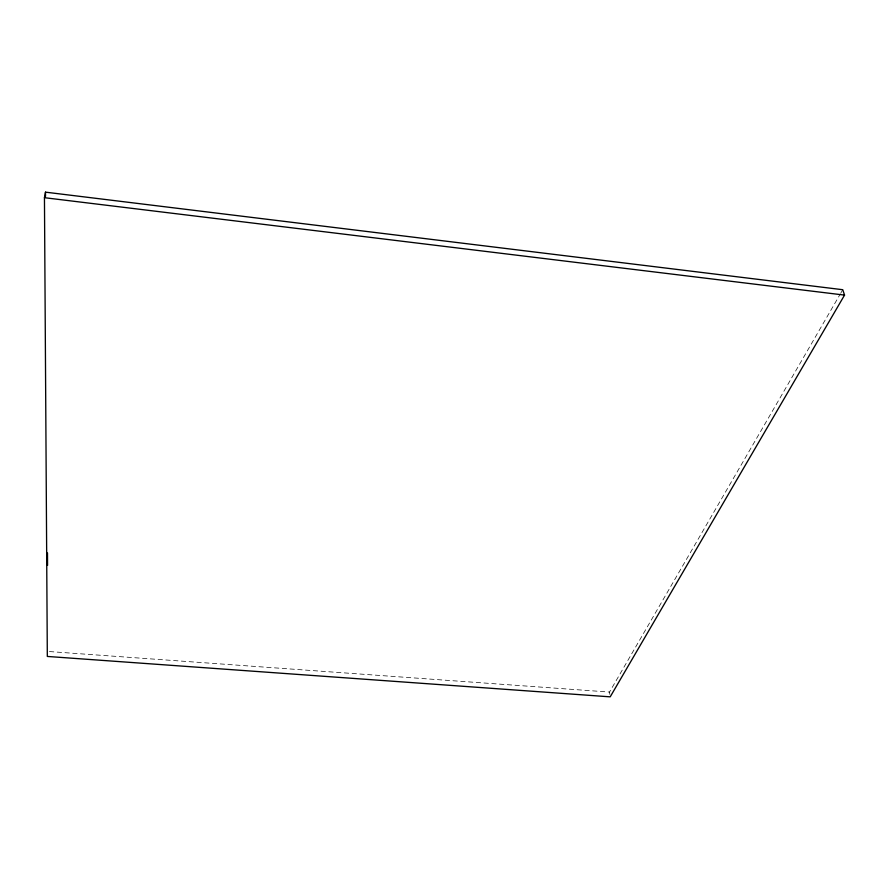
<?xml version="1.0" encoding="UTF-8"?>
<svg xmlns="http://www.w3.org/2000/svg" width="889" height="889" viewBox="0 0 889 889"><rect width="100%" height="100%" fill="white"/><g stroke="black" fill="none" stroke-linecap="round" stroke-linejoin="round"><path stroke-width="0.67" stroke-dasharray="4.45 3.33" d="M609.854 694.453L609.51 692.075L839.983 294.515M840.672 293.314L842.761 289.714M49.417 651.559L609.51 692.075"/><path stroke-width="1.33" d="M44.45 197.691L45.495 192.157L842.761 289.714L844.55 295.104L610.198 696.843L47.317 656.438L44.45 197.691L844.55 295.104M45.495 192.157L45.528 196.325M47.495 552.947L47.562 565.426"/></g></svg>
